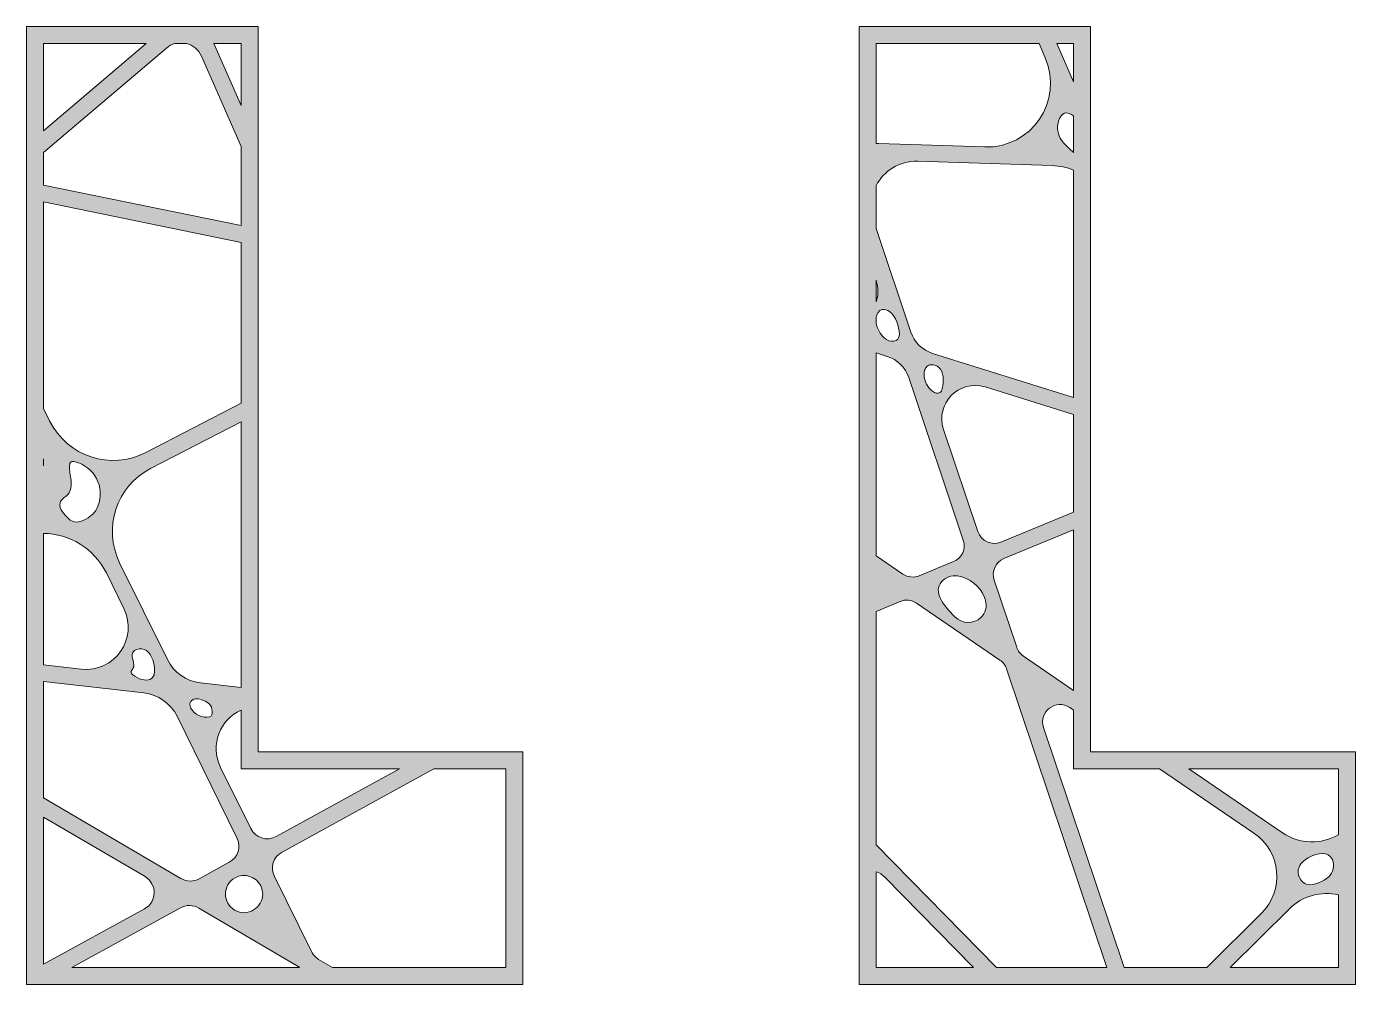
# Model space of a CAD drawing. Extents: x -1650 to 2650, y -4022 to 3022.
# Drawn here: x 2035 to 2650, y 378 to 822 of the extents above; entities that cross this region are included whole.
import ezdxf

# ---------------------------------------------------------------- set-up
doc = ezdxf.new("R2010")
doc.units = 0
doc.header["$MEASUREMENT"] = 0
doc.layers.add('Layer 1', color=7, linetype='Continuous')

msp = doc.modelspace()

# ---------------------------------------------------------------- hatches: boundary and pattern name
at = {"layer": 'Layer 1', "true_color": 0xe6e7e8}
h = msp.add_hatch(color=254, dxfattribs=at)
h.dxf.hatch_style = 2
h.paths.add_polyline_path([(2257.4, 485.94), (2237.85, 485.94), (2222.04, 485.94), (2142.27, 485.94), (2142.27, 506.99), (2142.27, 514.81), (2142.27, 642.88), (2142.27, 651.46), (2142.27, 720.19), (2142.27, 730.74), (2142.27, 748.33), (2142.27, 767.28), (2142.27, 821.75), (2118.84, 821.75), (2099.83, 821.75), (2035.2, 821.75), (2035.2, 766.78), (2035.2, 755.37), (2035.2, 753.22), (2035.2, 742.14), (2035.2, 660.85), (2035.2, 643.65), (2035.2, 598.61), (2035.2, 586.22), (2035.2, 527.1), (2035.2, 519.44), (2035.2, 469.21), (2035.2, 460.38), (2035.2, 383.28), (2035.2, 378.25), (2044.41, 378.25), (2165.99, 378.25), (2190.13, 378.25), (2251.01, 378.25), (2264.37, 378.25), (2264.8, 378.25), (2264.8, 378.55), (2264.8, 387.81), (2264.8, 469.07), (2264.8, 485.94)])
edge = h.paths.add_edge_path()
edge.add_spline(control_points=[(2207.74, 478.08), (2207.74, 478.08), (2150.71, 446.75), (2150.71, 446.75), (2146.42, 444.39), (2141.04, 446.09), (2138.88, 450.47), (2138.88, 450.47), (2124.95, 478.75), (2124.95, 478.75), (2119.76, 489.26), (2124.93, 500.95), (2134.42, 505.26), (2134.42, 505.26), (2134.42, 478.08), (2134.42, 478.08), (2134.42, 478.08), (2207.74, 478.08), (2207.74, 478.08)], knot_values=[0, 0, 0, 0, 1, 1, 1, 2, 2, 2, 3, 3, 3, 4, 4, 4, 5, 5, 5, 6, 6, 6, 6], degree=3, periodic=1)
edge = h.paths.add_edge_path()
edge.add_spline(control_points=[(2144.43, 420.04), (2144.43, 413.92), (2137.56, 409.11), (2131.46, 412.69), (2128.63, 414.35), (2127.23, 417.22), (2127.23, 420.08), (2127.23, 423.04), (2128.72, 425.98), (2131.67, 427.61), (2135.96, 429.96), (2141.35, 428.26), (2143.51, 423.88), (2144.14, 422.58), (2144.43, 421.28), (2144.43, 420.04)], knot_values=[0, 0, 0, 0, 1, 1, 1, 2, 2, 2, 3, 3, 3, 4, 4, 4, 5, 5, 5, 5], degree=3, periodic=1)
edge = h.paths.add_edge_path()
edge.add_spline(control_points=[(2134.42, 515.7), (2134.42, 515.7), (2115.69, 517.86), (2115.69, 517.86), (2109.07, 518.62), (2103.3, 522.68), (2100.35, 528.65), (2100.35, 528.65), (2078.26, 573.48), (2078.26, 573.48), (2070.36, 589.5), (2076.73, 608.9), (2092.59, 617.12), (2092.59, 617.12), (2134.42, 638.81), (2134.42, 638.81), (2134.42, 638.81), (2134.42, 515.7), (2134.42, 515.7)], knot_values=[0, 0, 0, 0, 1, 1, 1, 2, 2, 2, 3, 3, 3, 4, 4, 4, 5, 5, 5, 6, 6, 6, 6], degree=3, periodic=1)
edge = h.paths.add_edge_path()
edge.add_spline(control_points=[(2119.9, 502.15), (2116.56, 501.44), (2112.85, 503.16), (2111.25, 506.17), (2110.89, 506.84), (2110.63, 507.61), (2110.77, 508.36), (2111, 509.56), (2112.25, 510.36), (2113.47, 510.47), (2114.7, 510.57), (2115.9, 510.15), (2117.05, 509.72), (2118.14, 509.3), (2119.28, 508.84), (2120.02, 507.93), (2120.93, 506.79), (2121.98, 502.6), (2119.9, 502.15)], knot_values=[0, 0, 0, 0, 1, 1, 1, 2, 2, 2, 3, 3, 3, 4, 4, 4, 5, 5, 5, 6, 6, 6, 6], degree=3, periodic=1)
edge = h.paths.add_edge_path()
edge.add_spline(control_points=[(2084.36, 531.91), (2084.75, 532.63), (2085.48, 533.1), (2086.24, 533.37), (2087.69, 533.87), (2089.38, 533.65), (2090.67, 532.8), (2092.1, 531.85), (2092.96, 530.24), (2093.55, 528.62), (2095.15, 524.27), (2095.28, 517.5), (2088.53, 519.41), (2087, 519.85), (2085.56, 520.63), (2084.35, 521.67), (2083.95, 522), (2083.56, 522.43), (2083.57, 522.94), (2083.57, 523.54), (2084.11, 523.98), (2084.43, 524.5), (2085.78, 526.66), (2083.15, 529.68), (2084.36, 531.91)], knot_values=[0, 0, 0, 0, 1, 1, 1, 2, 2, 2, 3, 3, 3, 4, 4, 4, 5, 5, 5, 6, 6, 6, 7, 7, 7, 8, 8, 8, 8], degree=3, periodic=1)
h.paths.add_polyline_path([(2134.42, 813.9), (2134.42, 785.19), (2121.82, 813.9)])
edge = h.paths.add_edge_path()
edge.add_spline(control_points=[(2109.25, 813.9), (2112.16, 813.13), (2114.74, 811.1), (2116.08, 808.04), (2116.08, 808.04), (2134.42, 766.25), (2134.42, 766.25), (2134.42, 766.25), (2134.42, 729.57), (2134.42, 729.57), (2134.42, 729.57), (2043.05, 748.3), (2043.05, 748.3), (2043.05, 748.3), (2043.05, 763.47), (2043.05, 763.47), (2043.05, 763.47), (2099.86, 811.78), (2099.86, 811.78), (2101.07, 812.81), (2102.43, 813.51), (2103.85, 813.9), (2103.85, 813.9), (2109.25, 813.9), (2109.25, 813.9)], knot_values=[0, 0, 0, 0, 1, 1, 1, 2, 2, 2, 3, 3, 3, 4, 4, 4, 5, 5, 5, 6, 6, 6, 7, 7, 7, 8, 8, 8, 8], degree=3, periodic=1)
h.paths.add_polyline_path([(2043.05, 813.9), (2090.59, 813.9), (2043.05, 773.47)])
edge = h.paths.add_edge_path()
edge.add_spline(control_points=[(2043.05, 740.53), (2043.05, 740.53), (2134.42, 721.8), (2134.42, 721.8), (2134.42, 721.8), (2134.42, 647.39), (2134.42, 647.39), (2134.42, 647.39), (2090.41, 624.56), (2090.41, 624.56), (2074.09, 616.1), (2054.01, 622.69), (2045.87, 639.18), (2045.87, 639.18), (2043.05, 644.91), (2043.05, 644.91), (2043.05, 644.91), (2043.05, 740.53), (2043.05, 740.53)], knot_values=[0, 0, 0, 0, 1, 1, 1, 2, 2, 2, 3, 3, 3, 4, 4, 4, 5, 5, 5, 6, 6, 6, 6], degree=3, periodic=1)
edge = h.paths.add_edge_path()
edge.add_spline(control_points=[(2055.78, 611.66), (2055.54, 613.93), (2054.92, 616.17), (2055.07, 618.45), (2055.12, 619.12), (2055.29, 619.87), (2055.86, 620.21), (2056.34, 620.49), (2056.94, 620.39), (2057.48, 620.25), (2066.73, 617.93), (2071.55, 608.59), (2068.18, 599.71), (2067.06, 596.77), (2065.32, 595.31), (2062.68, 593.71), (2057.96, 590.84), (2055.03, 592.56), (2051.86, 597.04), (2050.99, 598.28), (2050.26, 599.81), (2050.7, 601.25), (2051.23, 602.98), (2053.16, 603.81), (2054.34, 605.17), (2055.83, 606.89), (2056.02, 609.39), (2055.78, 611.66)], knot_values=[0, 0, 0, 0, 1, 1, 1, 2, 2, 2, 3, 3, 3, 4, 4, 4, 5, 5, 5, 6, 6, 6, 7, 7, 7, 8, 8, 8, 9, 9, 9, 9], degree=3, periodic=1)
edge = h.paths.add_edge_path()
edge.add_spline(control_points=[(2043.05, 621.65), (2043.12, 620.54), (2043.12, 619.43), (2043.05, 618.33), (2043.05, 618.33), (2043.05, 621.65), (2043.05, 621.65)], knot_values=[0, 0, 0, 0, 1, 1, 1, 2, 2, 2, 2], degree=3, periodic=1)
edge = h.paths.add_edge_path()
edge.add_spline(control_points=[(2043.05, 587.08), (2055, 586.93), (2066.43, 580.25), (2072.1, 568.77), (2072.1, 568.77), (2080.21, 552.32), (2080.21, 552.32), (2087.06, 538.41), (2075.81, 522.44), (2060.41, 524.2), (2060.41, 524.2), (2043.05, 526.2), (2043.05, 526.2), (2043.05, 526.2), (2043.05, 587.08), (2043.05, 587.08)], knot_values=[0, 0, 0, 0, 1, 1, 1, 2, 2, 2, 3, 3, 3, 4, 4, 4, 5, 5, 5, 5], degree=3, periodic=1)
edge = h.paths.add_edge_path()
edge.add_spline(control_points=[(2043.05, 518.53), (2043.05, 518.53), (2089.47, 513.21), (2089.47, 513.21), (2096.08, 512.44), (2101.86, 508.38), (2104.81, 502.41), (2104.81, 502.41), (2132.54, 446.12), (2132.54, 446.12), (2134.57, 442), (2133, 437.02), (2128.98, 434.81), (2128.98, 434.81), (2115.07, 427.17), (2115.07, 427.17), (2112.43, 425.72), (2109.2, 425.76), (2106.6, 427.29), (2106.6, 427.29), (2043.05, 464.6), (2043.05, 464.6), (2043.05, 464.6), (2043.05, 518.53), (2043.05, 518.53)], knot_values=[0, 0, 0, 0, 1, 1, 1, 2, 2, 2, 3, 3, 3, 4, 4, 4, 5, 5, 5, 6, 6, 6, 7, 7, 7, 8, 8, 8, 8], degree=3, periodic=1)
edge = h.paths.add_edge_path()
edge.add_spline(control_points=[(2043.05, 455.77), (2043.05, 455.77), (2090.01, 428.2), (2090.01, 428.2), (2095.75, 424.83), (2095.64, 416.49), (2089.8, 413.28), (2089.8, 413.28), (2043.05, 387.6), (2043.05, 387.6), (2043.05, 387.6), (2043.05, 455.77), (2043.05, 455.77)], knot_values=[0, 0, 0, 0, 1, 1, 1, 2, 2, 2, 3, 3, 3, 4, 4, 4, 4], degree=3, periodic=1)
edge = h.paths.add_edge_path()
edge.add_spline(control_points=[(2056.13, 386.1), (2056.13, 386.1), (2106.41, 413.72), (2106.41, 413.72), (2109.06, 415.18), (2112.27, 415.13), (2114.88, 413.6), (2114.88, 413.6), (2160.07, 387.07), (2160.07, 387.07), (2160.54, 386.79), (2160.99, 386.47), (2161.4, 386.1), (2161.4, 386.1), (2056.13, 386.1), (2056.13, 386.1)], knot_values=[0, 0, 0, 0, 1, 1, 1, 2, 2, 2, 3, 3, 3, 4, 4, 4, 5, 5, 5, 5], degree=3, periodic=1)
edge = h.paths.add_edge_path()
edge.add_spline(control_points=[(2176.75, 386.1), (2176.75, 386.1), (2170.32, 389.87), (2170.32, 389.87), (2168.88, 390.72), (2167.71, 391.98), (2166.97, 393.48), (2166.97, 393.48), (2149.84, 428.23), (2149.84, 428.23), (2147.81, 432.35), (2149.38, 437.34), (2153.41, 439.54), (2153.41, 439.54), (2223.55, 478.08), (2223.55, 478.08), (2223.55, 478.08), (2256.95, 478.08), (2256.95, 478.08), (2256.95, 478.08), (2256.95, 386.1), (2256.95, 386.1), (2256.95, 386.1), (2176.75, 386.1), (2176.75, 386.1)], knot_values=[0, 0, 0, 0, 1, 1, 1, 2, 2, 2, 3, 3, 3, 4, 4, 4, 5, 5, 5, 6, 6, 6, 7, 7, 7, 8, 8, 8, 8], degree=3, periodic=1)
at = {"layer": 'Layer 1', "true_color": 0xfc48ff}
h = msp.add_hatch(color=211, dxfattribs=at)
h.dxf.hatch_style = 2
h.paths.add_polyline_path([(2645.98, 485.94), (2561.36, 485.94), (2547.87, 485.94), (2527.47, 485.94), (2527.47, 499.84), (2527.47, 509.05), (2527.47, 592.01), (2527.47, 600.24), (2527.47, 639.62), (2527.47, 647.6), (2527.47, 750.71), (2527.47, 760.17), (2527.47, 768.67), (2527.47, 778.5), (2527.47, 821.75), (2508.5, 821.75), (2500.21, 821.75), (2420.39, 821.75), (2420.39, 769.95), (2420.39, 727.7), (2420.39, 685.44), (2420.39, 673.08), (2420.39, 582.08), (2420.39, 572.87), (2420.39, 555.97), (2420.39, 547.73), (2420.39, 450.93), (2420.39, 429.68), (2420.39, 398.82), (2420.39, 378.25), (2425.58, 378.25), (2481.01, 378.25), (2491.66, 378.25), (2537.61, 378.25), (2545.63, 378.25), (2573.32, 378.25), (2584.13, 378.25), (2650, 378.25), (2650, 416.27), (2650, 454.29), (2650, 476.66), (2650, 485.94)])
edge = h.paths.add_edge_path()
edge.add_spline(control_points=[(2642.14, 478.08), (2642.14, 478.08), (2642.14, 447.58), (2642.14, 447.58), (2634.22, 442.95), (2624.14, 443.12), (2616.28, 448.48), (2616.28, 448.48), (2572.89, 478.08), (2572.89, 478.08), (2572.89, 478.08), (2642.14, 478.08), (2642.14, 478.08)], knot_values=[0, 0, 0, 0, 1, 1, 1, 2, 2, 2, 3, 3, 3, 4, 4, 4, 4], degree=3, periodic=1)
edge = h.paths.add_edge_path()
edge.add_spline(control_points=[(2637.64, 428.08), (2635.32, 426.04), (2630.78, 423.74), (2627.71, 424.56), (2624.4, 425.43), (2622.64, 429.44), (2623.93, 432.56), (2624.84, 434.75), (2626.89, 436.26), (2628.99, 437.37), (2632.17, 439.04), (2637.47, 440.2), (2639.37, 436.04), (2640.56, 433.45), (2639.71, 429.91), (2637.64, 428.08)], knot_values=[0, 0, 0, 0, 1, 1, 1, 2, 2, 2, 3, 3, 3, 4, 4, 4, 5, 5, 5, 5], degree=3, periodic=1)
edge = h.paths.add_edge_path()
edge.add_spline(control_points=[(2519.61, 514.41), (2519.61, 514.41), (2496.36, 530.27), (2496.36, 530.27), (2494.91, 531.26), (2493.83, 532.69), (2493.28, 534.35), (2493.28, 534.35), (2482.84, 565.47), (2482.84, 565.47), (2481.49, 569.47), (2483.48, 573.82), (2487.38, 575.43), (2487.38, 575.43), (2519.61, 588.75), (2519.61, 588.75), (2519.61, 588.75), (2519.61, 514.41), (2519.61, 514.41)], knot_values=[0, 0, 0, 0, 1, 1, 1, 2, 2, 2, 3, 3, 3, 4, 4, 4, 5, 5, 5, 6, 6, 6, 6], degree=3, periodic=1)
edge = h.paths.add_edge_path()
edge.add_spline(control_points=[(2519.61, 596.99), (2519.61, 596.99), (2485.96, 583.08), (2485.96, 583.08), (2481.67, 581.31), (2476.77, 583.54), (2475.3, 587.94), (2475.3, 587.94), (2459.43, 635.25), (2459.43, 635.25), (2455.43, 647.18), (2466.64, 658.63), (2478.65, 654.87), (2478.65, 654.87), (2519.61, 642.08), (2519.61, 642.08), (2519.61, 642.08), (2519.61, 596.99), (2519.61, 596.99)], knot_values=[0, 0, 0, 0, 1, 1, 1, 2, 2, 2, 3, 3, 3, 4, 4, 4, 5, 5, 5, 6, 6, 6, 6], degree=3, periodic=1)
edge = h.paths.add_edge_path()
edge.add_spline(control_points=[(2476.74, 548.18), (2473.37, 544.97), (2468, 545.13), (2464.72, 548.43), (2458.89, 554.29), (2454.62, 559.95), (2458.49, 564.62), (2460.3, 566.79), (2463.14, 567.78), (2465.93, 567.36), (2471.48, 566.54), (2476.32, 562.8), (2478.38, 557.4), (2478.68, 556.63), (2478.78, 556.17), (2478.78, 556.17), (2479.84, 553.04), (2478.78, 550.13), (2476.74, 548.18)], knot_values=[0, 0, 0, 0, 1, 1, 1, 2, 2, 2, 3, 3, 3, 4, 4, 4, 5, 5, 5, 6, 6, 6, 6], degree=3, periodic=1)
edge = h.paths.add_edge_path()
edge.add_spline(control_points=[(2452.8, 654.37), (2450.97, 656.69), (2449.87, 659.8), (2450.7, 662.63), (2450.89, 663.26), (2451.18, 663.88), (2451.64, 664.33), (2452.4, 665.07), (2453.54, 665.29), (2454.59, 665.16), (2455.47, 665.04), (2456.33, 664.68), (2457.04, 664.12), (2459.9, 661.86), (2459.43, 657.38), (2458.83, 654.18), (2458.1, 650.38), (2454.56, 652.13), (2452.8, 654.37)], knot_values=[0, 0, 0, 0, 1, 1, 1, 2, 2, 2, 3, 3, 3, 4, 4, 4, 5, 5, 5, 6, 6, 6, 6], degree=3, periodic=1)
edge = h.paths.add_edge_path()
edge.add_spline(control_points=[(2519.61, 650.06), (2519.61, 650.06), (2454.36, 670.44), (2454.36, 670.44), (2449.64, 671.91), (2445.9, 675.57), (2444.33, 680.26), (2444.33, 680.26), (2428.25, 728.21), (2428.25, 728.21), (2428.25, 728.21), (2428.25, 748.11), (2428.25, 748.11), (2431.76, 754.89), (2438.92, 759.66), (2447.46, 759.39), (2447.46, 759.39), (2509.75, 757.37), (2509.75, 757.37), (2513.2, 757.26), (2516.52, 756.55), (2519.61, 755.33), (2519.61, 755.33), (2519.61, 650.06), (2519.61, 650.06)], knot_values=[0, 0, 0, 0, 1, 1, 1, 2, 2, 2, 3, 3, 3, 4, 4, 4, 5, 5, 5, 6, 6, 6, 7, 7, 7, 8, 8, 8, 8], degree=3, periodic=1)
edge = h.paths.add_edge_path()
edge.add_spline(control_points=[(2428.25, 687.05), (2428.52, 688.7), (2429.47, 690.35), (2431.07, 690.71), (2432.23, 690.97), (2433.44, 690.48), (2434.39, 689.77), (2437.46, 687.5), (2438.9, 683), (2438.99, 679.32), (2439.08, 675.21), (2434.48, 675.29), (2432.09, 677.53), (2430.13, 679.36), (2428.64, 681.84), (2428.25, 684.46), (2428.25, 684.46), (2428.25, 687.05), (2428.25, 687.05)], knot_values=[0, 0, 0, 0, 1, 1, 1, 2, 2, 2, 3, 3, 3, 4, 4, 4, 5, 5, 5, 6, 6, 6, 6], degree=3, periodic=1)
edge = h.paths.add_edge_path()
edge.add_spline(control_points=[(2519.61, 763.44), (2518.63, 764.3), (2517.67, 765.19), (2516.74, 766.09), (2515.49, 767.3), (2514.27, 768.57), (2513.43, 770.1), (2511.92, 772.84), (2511.8, 776.3), (2513.12, 779.14), (2513.6, 780.19), (2514.35, 781.21), (2515.44, 781.6), (2516.86, 782.09), (2518.4, 781.39), (2519.61, 780.49), (2519.61, 780.49), (2519.61, 763.44), (2519.61, 763.44)], knot_values=[0, 0, 0, 0, 1, 1, 1, 2, 2, 2, 3, 3, 3, 4, 4, 4, 5, 5, 5, 6, 6, 6, 6], degree=3, periodic=1)
h.paths.add_polyline_path([(2519.61, 813.9), (2519.61, 796.16), (2511.91, 813.9)])
edge = h.paths.add_edge_path()
edge.add_spline(control_points=[(2428.25, 813.9), (2428.25, 813.9), (2503.62, 813.9), (2503.62, 813.9), (2503.62, 813.9), (2506.52, 807.22), (2506.52, 807.22), (2515.14, 787.37), (2500.14, 765.3), (2478.5, 766), (2478.5, 766), (2429.37, 767.59), (2429.37, 767.59), (2428.99, 767.61), (2428.62, 767.62), (2428.25, 767.66), (2428.25, 767.66), (2428.25, 813.9), (2428.25, 813.9)], knot_values=[0, 0, 0, 0, 1, 1, 1, 2, 2, 2, 3, 3, 3, 4, 4, 4, 5, 5, 5, 6, 6, 6, 6], degree=3, periodic=1)
edge = h.paths.add_edge_path()
edge.add_spline(control_points=[(2428.27, 704.22), (2429.43, 700.76), (2429.31, 697.33), (2428.25, 694.31), (2428.25, 694.31), (2428.25, 704.27), (2428.25, 704.27), (2428.25, 704.27), (2428.27, 704.22), (2428.27, 704.22)], knot_values=[0, 0, 0, 0, 1, 1, 1, 2, 2, 2, 3, 3, 3, 3], degree=3, periodic=1)
edge = h.paths.add_edge_path()
edge.add_spline(control_points=[(2428.25, 670.62), (2428.25, 670.62), (2433.34, 669.03), (2433.34, 669.03), (2438.06, 667.55), (2441.79, 663.9), (2443.37, 659.21), (2443.37, 659.21), (2468.59, 583.98), (2468.59, 583.98), (2469.94, 579.99), (2467.96, 575.63), (2464.06, 574.02), (2464.06, 574.02), (2448.23, 567.48), (2448.23, 567.48), (2445.73, 566.45), (2442.89, 566.74), (2440.65, 568.26), (2440.65, 568.26), (2428.25, 576.72), (2428.25, 576.72), (2428.25, 576.72), (2428.25, 670.62), (2428.25, 670.62)], knot_values=[0, 0, 0, 0, 1, 1, 1, 2, 2, 2, 3, 3, 3, 4, 4, 4, 5, 5, 5, 6, 6, 6, 7, 7, 7, 8, 8, 8, 8], degree=3, periodic=1)
edge = h.paths.add_edge_path()
edge.add_spline(control_points=[(2428.25, 386.1), (2428.25, 386.1), (2428.25, 430.46), (2428.25, 430.46), (2429.7, 430), (2431.09, 429.16), (2432.33, 427.89), (2432.33, 427.89), (2473.31, 386.1), (2473.31, 386.1), (2473.31, 386.1), (2428.25, 386.1), (2428.25, 386.1)], knot_values=[0, 0, 0, 0, 1, 1, 1, 2, 2, 2, 3, 3, 3, 4, 4, 4, 4], degree=3, periodic=1)
edge = h.paths.add_edge_path()
edge.add_spline(control_points=[(2483.96, 386.1), (2483.96, 386.1), (2428.25, 442.91), (2428.25, 442.91), (2428.25, 442.91), (2428.25, 550.98), (2428.25, 550.98), (2428.25, 550.98), (2439.34, 555.57), (2439.34, 555.57), (2441.83, 556.6), (2444.69, 556.3), (2446.92, 554.78), (2446.92, 554.78), (2485.5, 528.46), (2485.5, 528.46), (2486.95, 527.48), (2488.03, 526.04), (2488.59, 524.39), (2488.59, 524.39), (2534.97, 386.1), (2534.97, 386.1), (2534.97, 386.1), (2483.96, 386.1), (2483.96, 386.1)], knot_values=[0, 0, 0, 0, 1, 1, 1, 2, 2, 2, 3, 3, 3, 4, 4, 4, 5, 5, 5, 6, 6, 6, 7, 7, 7, 8, 8, 8, 8], degree=3, periodic=1)
edge = h.paths.add_edge_path()
edge.add_spline(control_points=[(2543, 386.1), (2543, 386.1), (2505.72, 497.23), (2505.72, 497.23), (2503.28, 504.52), (2511.5, 510.73), (2517.85, 506.4), (2517.85, 506.4), (2519.61, 505.2), (2519.61, 505.2), (2519.61, 505.2), (2519.61, 478.08), (2519.61, 478.08), (2519.61, 478.08), (2559.38, 478.08), (2559.38, 478.08), (2559.38, 478.08), (2603.03, 448.31), (2603.03, 448.31), (2615.61, 439.73), (2617.25, 421.81), (2606.44, 411.09), (2606.44, 411.09), (2581.24, 386.1), (2581.24, 386.1), (2581.24, 386.1), (2543, 386.1), (2543, 386.1)], knot_values=[0, 0, 0, 0, 1, 1, 1, 2, 2, 2, 3, 3, 3, 4, 4, 4, 5, 5, 5, 6, 6, 6, 7, 7, 7, 8, 8, 8, 9, 9, 9, 9], degree=3, periodic=1)
edge = h.paths.add_edge_path()
edge.add_spline(control_points=[(2642.14, 386.1), (2642.14, 386.1), (2592.05, 386.1), (2592.05, 386.1), (2592.05, 386.1), (2619.5, 413.33), (2619.5, 413.33), (2625.58, 419.36), (2634.2, 421.58), (2642.14, 419.69), (2642.14, 419.69), (2642.14, 386.1), (2642.14, 386.1)], knot_values=[0, 0, 0, 0, 1, 1, 1, 2, 2, 2, 3, 3, 3, 4, 4, 4, 4], degree=3, periodic=1)

# ---------------------------------------------------------------- linework, layer by layer
at = {"layer": 'Layer 1', "lineweight": 0}
for points in [[(2257.4, 485.94), (2237.85, 485.94), (2222.04, 485.94), (2142.27, 485.94), (2142.27, 506.99), (2142.27, 514.81), (2142.27, 642.88), (2142.27, 651.46), (2142.27, 720.19), (2142.27, 730.74), (2142.27, 748.33), (2142.27, 767.28), (2142.27, 821.75), (2118.84, 821.75), (2099.83, 821.75), (2035.2, 821.75), (2035.2, 766.78), (2035.2, 755.37), (2035.2, 753.22), (2035.2, 742.14), (2035.2, 660.85), (2035.2, 643.65), (2035.2, 598.61), (2035.2, 586.22), (2035.2, 527.1), (2035.2, 519.44), (2035.2, 469.21), (2035.2, 460.38), (2035.2, 383.28), (2035.2, 378.25), (2044.41, 378.25), (2165.99, 378.25), (2190.13, 378.25), (2251.01, 378.25), (2264.37, 378.25), (2264.8, 378.25), (2264.8, 378.55), (2264.8, 387.81), (2264.8, 469.07), (2264.8, 485.94), (2257.4, 485.94)], [(2645.98, 485.94), (2561.36, 485.94), (2547.87, 485.94), (2527.47, 485.94), (2527.47, 499.84), (2527.47, 509.05), (2527.47, 592.01), (2527.47, 600.24), (2527.47, 639.62), (2527.47, 647.6), (2527.47, 750.71), (2527.47, 760.17), (2527.47, 768.67), (2527.47, 778.5), (2527.47, 821.75), (2508.5, 821.75), (2500.21, 821.75), (2420.39, 821.75), (2420.39, 769.95), (2420.39, 727.7), (2420.39, 685.44), (2420.39, 673.08), (2420.39, 582.08), (2420.39, 572.87), (2420.39, 555.97), (2420.39, 547.73), (2420.39, 450.93), (2420.39, 429.68), (2420.39, 398.82), (2420.39, 378.25), (2425.58, 378.25), (2481.01, 378.25), (2491.66, 378.25), (2537.61, 378.25), (2545.63, 378.25), (2573.32, 378.25), (2584.13, 378.25), (2650, 378.25), (2650, 416.27), (2650, 454.29), (2650, 476.66), (2650, 485.94), (2645.98, 485.94)], [(2043.05, 813.9), (2090.59, 813.9), (2043.05, 773.47), (2043.05, 813.9)], [(2134.42, 813.9), (2134.42, 785.19), (2121.82, 813.9), (2134.42, 813.9)], [(2519.61, 813.9), (2519.61, 796.16), (2511.91, 813.9), (2519.61, 813.9)]]:
    msp.add_lwpolyline(points, dxfattribs=at)
for points, knots in [([(2109.25, 813.9), (2112.16, 813.13), (2114.74, 811.1), (2116.08, 808.04), (2116.08, 808.04), (2134.42, 766.25), (2134.42, 766.25), (2134.42, 766.25), (2134.42, 729.57), (2134.42, 729.57), (2134.42, 729.57), (2043.05, 748.3), (2043.05, 748.3), (2043.05, 748.3), (2043.05, 763.47), (2043.05, 763.47), (2043.05, 763.47), (2099.86, 811.78), (2099.86, 811.78), (2101.07, 812.81), (2102.43, 813.51), (2103.85, 813.9), (2103.85, 813.9), (2109.25, 813.9), (2109.25, 813.9)], [0, 0, 0, 0, 1, 1, 1, 2, 2, 2, 3, 3, 3, 4, 4, 4, 5, 5, 5, 6, 6, 6, 7, 7, 7, 8, 8, 8, 8]), ([(2428.25, 813.9), (2428.25, 813.9), (2503.62, 813.9), (2503.62, 813.9), (2503.62, 813.9), (2506.52, 807.22), (2506.52, 807.22), (2515.14, 787.37), (2500.14, 765.3), (2478.5, 766), (2478.5, 766), (2429.37, 767.59), (2429.37, 767.59), (2428.99, 767.61), (2428.62, 767.62), (2428.25, 767.66), (2428.25, 767.66), (2428.25, 813.9), (2428.25, 813.9)], [0, 0, 0, 0, 1, 1, 1, 2, 2, 2, 3, 3, 3, 4, 4, 4, 5, 5, 5, 6, 6, 6, 6]), ([(2519.61, 763.44), (2518.63, 764.3), (2517.67, 765.19), (2516.74, 766.09), (2515.49, 767.3), (2514.27, 768.57), (2513.43, 770.1), (2511.92, 772.84), (2511.8, 776.3), (2513.12, 779.14), (2513.6, 780.19), (2514.35, 781.21), (2515.44, 781.6), (2516.86, 782.09), (2518.4, 781.39), (2519.61, 780.49), (2519.61, 780.49), (2519.61, 763.44), (2519.61, 763.44)], [0, 0, 0, 0, 1, 1, 1, 2, 2, 2, 3, 3, 3, 4, 4, 4, 5, 5, 5, 6, 6, 6, 6]), ([(2519.61, 650.06), (2519.61, 650.06), (2454.36, 670.44), (2454.36, 670.44), (2449.64, 671.91), (2445.9, 675.57), (2444.33, 680.26), (2444.33, 680.26), (2428.25, 728.21), (2428.25, 728.21), (2428.25, 728.21), (2428.25, 748.11), (2428.25, 748.11), (2431.76, 754.89), (2438.92, 759.66), (2447.46, 759.39), (2447.46, 759.39), (2509.75, 757.37), (2509.75, 757.37), (2513.2, 757.26), (2516.52, 756.55), (2519.61, 755.33), (2519.61, 755.33), (2519.61, 650.06), (2519.61, 650.06)], [0, 0, 0, 0, 1, 1, 1, 2, 2, 2, 3, 3, 3, 4, 4, 4, 5, 5, 5, 6, 6, 6, 7, 7, 7, 8, 8, 8, 8]), ([(2043.05, 740.53), (2043.05, 740.53), (2134.42, 721.8), (2134.42, 721.8), (2134.42, 721.8), (2134.42, 647.39), (2134.42, 647.39), (2134.42, 647.39), (2090.41, 624.56), (2090.41, 624.56), (2074.09, 616.1), (2054.01, 622.69), (2045.87, 639.18), (2045.87, 639.18), (2043.05, 644.91), (2043.05, 644.91), (2043.05, 644.91), (2043.05, 740.53), (2043.05, 740.53)], [0, 0, 0, 0, 1, 1, 1, 2, 2, 2, 3, 3, 3, 4, 4, 4, 5, 5, 5, 6, 6, 6, 6]), ([(2428.27, 704.22), (2429.43, 700.76), (2429.31, 697.33), (2428.25, 694.31), (2428.25, 694.31), (2428.25, 704.27), (2428.25, 704.27), (2428.25, 704.27), (2428.27, 704.22), (2428.27, 704.22)], [0, 0, 0, 0, 1, 1, 1, 2, 2, 2, 3, 3, 3, 3]), ([(2428.25, 687.05), (2428.52, 688.7), (2429.47, 690.35), (2431.07, 690.71), (2432.23, 690.97), (2433.44, 690.48), (2434.39, 689.77), (2437.46, 687.5), (2438.9, 683), (2438.99, 679.32), (2439.08, 675.21), (2434.48, 675.29), (2432.09, 677.53), (2430.13, 679.36), (2428.64, 681.84), (2428.25, 684.46), (2428.25, 684.46), (2428.25, 687.05), (2428.25, 687.05)], [0, 0, 0, 0, 1, 1, 1, 2, 2, 2, 3, 3, 3, 4, 4, 4, 5, 5, 5, 6, 6, 6, 6]), ([(2428.25, 670.62), (2428.25, 670.62), (2433.34, 669.03), (2433.34, 669.03), (2438.06, 667.55), (2441.79, 663.9), (2443.37, 659.21), (2443.37, 659.21), (2468.59, 583.98), (2468.59, 583.98), (2469.94, 579.99), (2467.96, 575.63), (2464.06, 574.02), (2464.06, 574.02), (2448.23, 567.48), (2448.23, 567.48), (2445.73, 566.45), (2442.89, 566.74), (2440.65, 568.26), (2440.65, 568.26), (2428.25, 576.72), (2428.25, 576.72), (2428.25, 576.72), (2428.25, 670.62), (2428.25, 670.62)], [0, 0, 0, 0, 1, 1, 1, 2, 2, 2, 3, 3, 3, 4, 4, 4, 5, 5, 5, 6, 6, 6, 7, 7, 7, 8, 8, 8, 8]), ([(2452.8, 654.37), (2450.97, 656.69), (2449.87, 659.8), (2450.7, 662.63), (2450.89, 663.26), (2451.18, 663.88), (2451.64, 664.33), (2452.4, 665.07), (2453.54, 665.29), (2454.59, 665.16), (2455.47, 665.04), (2456.33, 664.68), (2457.04, 664.12), (2459.9, 661.86), (2459.43, 657.38), (2458.83, 654.18), (2458.1, 650.38), (2454.56, 652.13), (2452.8, 654.37)], [0, 0, 0, 0, 1, 1, 1, 2, 2, 2, 3, 3, 3, 4, 4, 4, 5, 5, 5, 6, 6, 6, 6]), ([(2519.61, 596.99), (2519.61, 596.99), (2485.96, 583.08), (2485.96, 583.08), (2481.67, 581.31), (2476.77, 583.54), (2475.3, 587.94), (2475.3, 587.94), (2459.43, 635.25), (2459.43, 635.25), (2455.43, 647.18), (2466.64, 658.63), (2478.65, 654.87), (2478.65, 654.87), (2519.61, 642.08), (2519.61, 642.08), (2519.61, 642.08), (2519.61, 596.99), (2519.61, 596.99)], [0, 0, 0, 0, 1, 1, 1, 2, 2, 2, 3, 3, 3, 4, 4, 4, 5, 5, 5, 6, 6, 6, 6]), ([(2134.42, 515.7), (2134.42, 515.7), (2115.69, 517.86), (2115.69, 517.86), (2109.07, 518.62), (2103.3, 522.68), (2100.35, 528.65), (2100.35, 528.65), (2078.26, 573.48), (2078.26, 573.48), (2070.36, 589.5), (2076.73, 608.9), (2092.59, 617.12), (2092.59, 617.12), (2134.42, 638.81), (2134.42, 638.81), (2134.42, 638.81), (2134.42, 515.7), (2134.42, 515.7)], [0, 0, 0, 0, 1, 1, 1, 2, 2, 2, 3, 3, 3, 4, 4, 4, 5, 5, 5, 6, 6, 6, 6]), ([(2043.05, 621.65), (2043.12, 620.54), (2043.12, 619.43), (2043.05, 618.33), (2043.05, 618.33), (2043.05, 621.65), (2043.05, 621.65)], [0, 0, 0, 0, 1, 1, 1, 2, 2, 2, 2]), ([(2055.78, 611.66), (2055.54, 613.93), (2054.92, 616.17), (2055.07, 618.45), (2055.12, 619.12), (2055.29, 619.87), (2055.86, 620.21), (2056.34, 620.49), (2056.94, 620.39), (2057.48, 620.25), (2066.73, 617.93), (2071.55, 608.59), (2068.18, 599.71), (2067.06, 596.77), (2065.32, 595.31), (2062.68, 593.71), (2057.96, 590.84), (2055.03, 592.56), (2051.86, 597.04), (2050.99, 598.28), (2050.26, 599.81), (2050.7, 601.25), (2051.23, 602.98), (2053.16, 603.81), (2054.34, 605.17), (2055.83, 606.89), (2056.02, 609.39), (2055.78, 611.66)], [0, 0, 0, 0, 1, 1, 1, 2, 2, 2, 3, 3, 3, 4, 4, 4, 5, 5, 5, 6, 6, 6, 7, 7, 7, 8, 8, 8, 9, 9, 9, 9]), ([(2043.05, 587.08), (2055, 586.93), (2066.43, 580.25), (2072.1, 568.77), (2072.1, 568.77), (2080.21, 552.32), (2080.21, 552.32), (2087.06, 538.41), (2075.81, 522.44), (2060.41, 524.2), (2060.41, 524.2), (2043.05, 526.2), (2043.05, 526.2), (2043.05, 526.2), (2043.05, 587.08), (2043.05, 587.08)], [0, 0, 0, 0, 1, 1, 1, 2, 2, 2, 3, 3, 3, 4, 4, 4, 5, 5, 5, 5]), ([(2519.61, 514.41), (2519.61, 514.41), (2496.36, 530.27), (2496.36, 530.27), (2494.91, 531.26), (2493.83, 532.69), (2493.28, 534.35), (2493.28, 534.35), (2482.84, 565.47), (2482.84, 565.47), (2481.49, 569.47), (2483.48, 573.82), (2487.38, 575.43), (2487.38, 575.43), (2519.61, 588.75), (2519.61, 588.75), (2519.61, 588.75), (2519.61, 514.41), (2519.61, 514.41)], [0, 0, 0, 0, 1, 1, 1, 2, 2, 2, 3, 3, 3, 4, 4, 4, 5, 5, 5, 6, 6, 6, 6]), ([(2476.74, 548.18), (2473.37, 544.97), (2468, 545.13), (2464.72, 548.43), (2458.89, 554.29), (2454.62, 559.95), (2458.49, 564.62), (2460.3, 566.79), (2463.14, 567.78), (2465.93, 567.36), (2471.48, 566.54), (2476.32, 562.8), (2478.38, 557.4), (2478.68, 556.63), (2478.78, 556.17), (2478.78, 556.17), (2479.84, 553.04), (2478.78, 550.13), (2476.74, 548.18)], [0, 0, 0, 0, 1, 1, 1, 2, 2, 2, 3, 3, 3, 4, 4, 4, 5, 5, 5, 6, 6, 6, 6]), ([(2483.96, 386.1), (2483.96, 386.1), (2428.25, 442.91), (2428.25, 442.91), (2428.25, 442.91), (2428.25, 550.98), (2428.25, 550.98), (2428.25, 550.98), (2439.34, 555.57), (2439.34, 555.57), (2441.83, 556.6), (2444.69, 556.3), (2446.92, 554.78), (2446.92, 554.78), (2485.5, 528.46), (2485.5, 528.46), (2486.95, 527.48), (2488.03, 526.04), (2488.59, 524.39), (2488.59, 524.39), (2534.97, 386.1), (2534.97, 386.1), (2534.97, 386.1), (2483.96, 386.1), (2483.96, 386.1)], [0, 0, 0, 0, 1, 1, 1, 2, 2, 2, 3, 3, 3, 4, 4, 4, 5, 5, 5, 6, 6, 6, 7, 7, 7, 8, 8, 8, 8]), ([(2084.36, 531.91), (2084.75, 532.63), (2085.48, 533.1), (2086.24, 533.37), (2087.69, 533.87), (2089.38, 533.65), (2090.67, 532.8), (2092.1, 531.85), (2092.96, 530.24), (2093.55, 528.62), (2095.15, 524.27), (2095.28, 517.5), (2088.53, 519.41), (2087, 519.85), (2085.56, 520.63), (2084.35, 521.67), (2083.95, 522), (2083.56, 522.43), (2083.57, 522.94), (2083.57, 523.54), (2084.11, 523.98), (2084.43, 524.5), (2085.78, 526.66), (2083.15, 529.68), (2084.36, 531.91)], [0, 0, 0, 0, 1, 1, 1, 2, 2, 2, 3, 3, 3, 4, 4, 4, 5, 5, 5, 6, 6, 6, 7, 7, 7, 8, 8, 8, 8]), ([(2043.05, 518.53), (2043.05, 518.53), (2089.47, 513.21), (2089.47, 513.21), (2096.08, 512.44), (2101.86, 508.38), (2104.81, 502.41), (2104.81, 502.41), (2132.54, 446.12), (2132.54, 446.12), (2134.57, 442), (2133, 437.02), (2128.98, 434.81), (2128.98, 434.81), (2115.07, 427.17), (2115.07, 427.17), (2112.43, 425.72), (2109.2, 425.76), (2106.6, 427.29), (2106.6, 427.29), (2043.05, 464.6), (2043.05, 464.6), (2043.05, 464.6), (2043.05, 518.53), (2043.05, 518.53)], [0, 0, 0, 0, 1, 1, 1, 2, 2, 2, 3, 3, 3, 4, 4, 4, 5, 5, 5, 6, 6, 6, 7, 7, 7, 8, 8, 8, 8]), ([(2119.9, 502.15), (2116.56, 501.44), (2112.85, 503.16), (2111.25, 506.17), (2110.89, 506.84), (2110.63, 507.61), (2110.77, 508.36), (2111, 509.56), (2112.25, 510.36), (2113.47, 510.47), (2114.7, 510.57), (2115.9, 510.15), (2117.05, 509.72), (2118.14, 509.3), (2119.28, 508.84), (2120.02, 507.93), (2120.93, 506.79), (2121.98, 502.6), (2119.9, 502.15)], [0, 0, 0, 0, 1, 1, 1, 2, 2, 2, 3, 3, 3, 4, 4, 4, 5, 5, 5, 6, 6, 6, 6]), ([(2543, 386.1), (2543, 386.1), (2505.72, 497.23), (2505.72, 497.23), (2503.28, 504.52), (2511.5, 510.73), (2517.85, 506.4), (2517.85, 506.4), (2519.61, 505.2), (2519.61, 505.2), (2519.61, 505.2), (2519.61, 478.08), (2519.61, 478.08), (2519.61, 478.08), (2559.38, 478.08), (2559.38, 478.08), (2559.38, 478.08), (2603.03, 448.31), (2603.03, 448.31), (2615.61, 439.73), (2617.25, 421.81), (2606.44, 411.09), (2606.44, 411.09), (2581.24, 386.1), (2581.24, 386.1), (2581.24, 386.1), (2543, 386.1), (2543, 386.1)], [0, 0, 0, 0, 1, 1, 1, 2, 2, 2, 3, 3, 3, 4, 4, 4, 5, 5, 5, 6, 6, 6, 7, 7, 7, 8, 8, 8, 9, 9, 9, 9]), ([(2207.74, 478.08), (2207.74, 478.08), (2150.71, 446.75), (2150.71, 446.75), (2146.42, 444.39), (2141.04, 446.09), (2138.88, 450.47), (2138.88, 450.47), (2124.95, 478.75), (2124.95, 478.75), (2119.76, 489.26), (2124.93, 500.95), (2134.42, 505.26), (2134.42, 505.26), (2134.42, 478.08), (2134.42, 478.08), (2134.42, 478.08), (2207.74, 478.08), (2207.74, 478.08)], [0, 0, 0, 0, 1, 1, 1, 2, 2, 2, 3, 3, 3, 4, 4, 4, 5, 5, 5, 6, 6, 6, 6]), ([(2176.75, 386.1), (2176.75, 386.1), (2170.32, 389.87), (2170.32, 389.87), (2168.88, 390.72), (2167.71, 391.98), (2166.97, 393.48), (2166.97, 393.48), (2149.84, 428.23), (2149.84, 428.23), (2147.81, 432.35), (2149.38, 437.34), (2153.41, 439.54), (2153.41, 439.54), (2223.55, 478.08), (2223.55, 478.08), (2223.55, 478.08), (2256.95, 478.08), (2256.95, 478.08), (2256.95, 478.08), (2256.95, 386.1), (2256.95, 386.1), (2256.95, 386.1), (2176.75, 386.1), (2176.75, 386.1)], [0, 0, 0, 0, 1, 1, 1, 2, 2, 2, 3, 3, 3, 4, 4, 4, 5, 5, 5, 6, 6, 6, 7, 7, 7, 8, 8, 8, 8]), ([(2642.14, 478.08), (2642.14, 478.08), (2642.14, 447.58), (2642.14, 447.58), (2634.22, 442.95), (2624.14, 443.12), (2616.28, 448.48), (2616.28, 448.48), (2572.89, 478.08), (2572.89, 478.08), (2572.89, 478.08), (2642.14, 478.08), (2642.14, 478.08)], [0, 0, 0, 0, 1, 1, 1, 2, 2, 2, 3, 3, 3, 4, 4, 4, 4]), ([(2043.05, 455.77), (2043.05, 455.77), (2090.01, 428.2), (2090.01, 428.2), (2095.75, 424.83), (2095.64, 416.49), (2089.8, 413.28), (2089.8, 413.28), (2043.05, 387.6), (2043.05, 387.6), (2043.05, 387.6), (2043.05, 455.77), (2043.05, 455.77)], [0, 0, 0, 0, 1, 1, 1, 2, 2, 2, 3, 3, 3, 4, 4, 4, 4]), ([(2637.64, 428.08), (2635.32, 426.04), (2630.78, 423.74), (2627.71, 424.56), (2624.4, 425.43), (2622.64, 429.44), (2623.93, 432.56), (2624.84, 434.75), (2626.89, 436.26), (2628.99, 437.37), (2632.17, 439.04), (2637.47, 440.2), (2639.37, 436.04), (2640.56, 433.45), (2639.71, 429.91), (2637.64, 428.08)], [0, 0, 0, 0, 1, 1, 1, 2, 2, 2, 3, 3, 3, 4, 4, 4, 5, 5, 5, 5]), ([(2428.25, 386.1), (2428.25, 386.1), (2428.25, 430.46), (2428.25, 430.46), (2429.7, 430), (2431.09, 429.16), (2432.33, 427.89), (2432.33, 427.89), (2473.31, 386.1), (2473.31, 386.1), (2473.31, 386.1), (2428.25, 386.1), (2428.25, 386.1)], [0, 0, 0, 0, 1, 1, 1, 2, 2, 2, 3, 3, 3, 4, 4, 4, 4]), ([(2144.43, 420.04), (2144.43, 413.92), (2137.56, 409.11), (2131.46, 412.69), (2128.63, 414.35), (2127.23, 417.22), (2127.23, 420.08), (2127.23, 423.04), (2128.72, 425.98), (2131.67, 427.61), (2135.96, 429.96), (2141.35, 428.26), (2143.51, 423.88), (2144.14, 422.58), (2144.43, 421.28), (2144.43, 420.04)], [0, 0, 0, 0, 1, 1, 1, 2, 2, 2, 3, 3, 3, 4, 4, 4, 5, 5, 5, 5]), ([(2642.14, 386.1), (2642.14, 386.1), (2592.05, 386.1), (2592.05, 386.1), (2592.05, 386.1), (2619.5, 413.33), (2619.5, 413.33), (2625.58, 419.36), (2634.2, 421.58), (2642.14, 419.69), (2642.14, 419.69), (2642.14, 386.1), (2642.14, 386.1)], [0, 0, 0, 0, 1, 1, 1, 2, 2, 2, 3, 3, 3, 4, 4, 4, 4]), ([(2056.13, 386.1), (2056.13, 386.1), (2106.41, 413.72), (2106.41, 413.72), (2109.06, 415.18), (2112.27, 415.13), (2114.88, 413.6), (2114.88, 413.6), (2160.07, 387.07), (2160.07, 387.07), (2160.54, 386.79), (2160.99, 386.47), (2161.4, 386.1), (2161.4, 386.1), (2056.13, 386.1), (2056.13, 386.1)], [0, 0, 0, 0, 1, 1, 1, 2, 2, 2, 3, 3, 3, 4, 4, 4, 5, 5, 5, 5])]:
    msp.add_open_spline(points, degree=3, knots=knots, dxfattribs=at)

doc.saveas('drawing.dxf')
